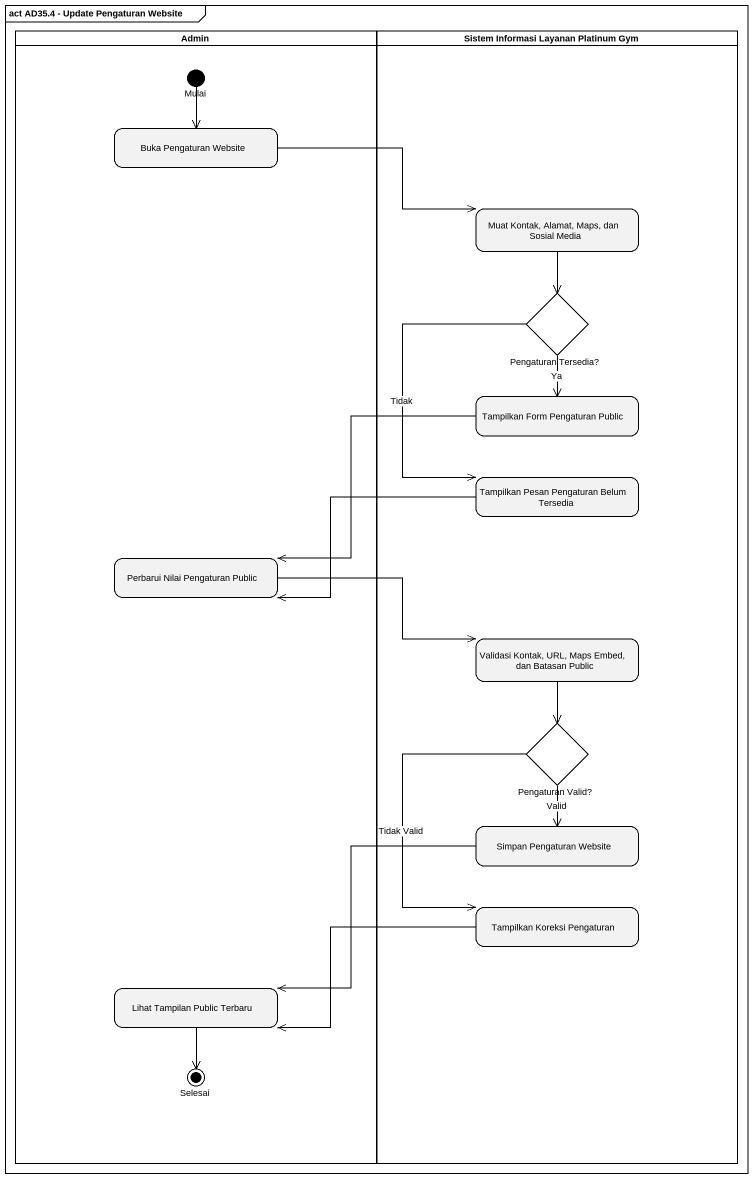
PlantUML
@startuml
mainframe act AD35.4 - Update Pengaturan Website
hide empty description
state Admin <<partition>> {
  state Mulai <<start>>
  state "Buka Pengaturan Website" as Buka_Pengaturan_Website
  state "Perbarui Nilai Pengaturan Public" as Perbarui_Nilai_Pengaturan
  state "Lihat Tampilan Public Terbaru" as Lihat_Tampilan_Public
  state Selesai <<end>>
}
state "Sistem Informasi Layanan Platinum Gym" as Sistem_Informasi_Layanan <<partition>> {
  state "Muat Kontak, Alamat, Maps, dan Sosial Media" as Muat_Kontak_Alamat_Maps_dan
  state "Pengaturan Tersedia?" as Pengaturan_Tersedia <<choice>>
  state "Tampilkan Form Pengaturan Public" as Tampilkan_Form_Pengaturan
  state "Tampilkan Pesan Pengaturan Belum Tersedia" as Tampilkan_Pesan_Pengaturan
  state "Validasi Kontak, URL, Maps Embed, dan Batasan Public" as Validasi_Kontak_URL_Maps
  state "Pengaturan Valid?" as Pengaturan_Valid <<choice>>
  state "Simpan Pengaturan Website" as Simpan_Pengaturan_Website
  state "Tampilkan Koreksi Pengaturan" as Tampilkan_Koreksi_Pengaturan
}
Mulai --> Buka_Pengaturan_Website
Buka_Pengaturan_Website -right-> Muat_Kontak_Alamat_Maps_dan
Muat_Kontak_Alamat_Maps_dan --> Pengaturan_Tersedia
Pengaturan_Tersedia --> Tampilkan_Form_Pengaturan : Ya
Pengaturan_Tersedia --> Tampilkan_Pesan_Pengaturan : Tidak
Tampilkan_Form_Pengaturan -left-> Perbarui_Nilai_Pengaturan
Tampilkan_Pesan_Pengaturan -left-> Perbarui_Nilai_Pengaturan
Perbarui_Nilai_Pengaturan -right-> Validasi_Kontak_URL_Maps
Validasi_Kontak_URL_Maps --> Pengaturan_Valid
Pengaturan_Valid --> Simpan_Pengaturan_Website : Valid
Pengaturan_Valid --> Tampilkan_Koreksi_Pengaturan : Tidak Valid
Simpan_Pengaturan_Website -left-> Lihat_Tampilan_Public
Tampilkan_Koreksi_Pengaturan -left-> Lihat_Tampilan_Public
Lihat_Tampilan_Public --> Selesai
@enduml
